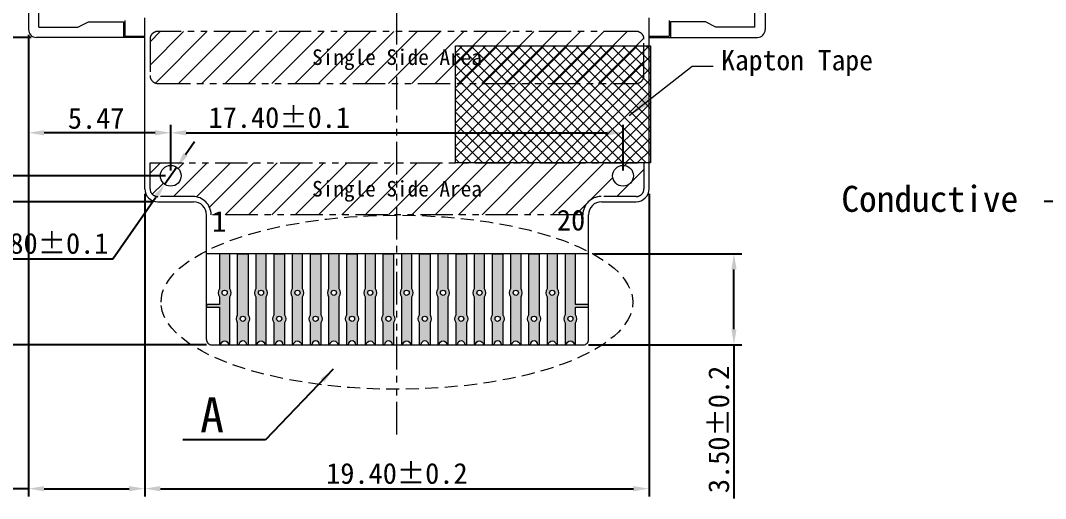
# Model space of a CAD drawing. Header units: millimetres. Extents: x 0 to 181, y 0 to 125.
# Drawn here: x 20.18 to 59.61, y 56.37 to 74.75 of the extents above; entities that cross this region are included whole.
import ezdxf
from ezdxf import colors
from ezdxf.entities.mleader import LeaderData, LeaderLine
from ezdxf.enums import TextEntityAlignment as Align
from ezdxf.math import Vec2, Vec3

# ---------------------------------------------------------------- set-up
doc = ezdxf.new("R2010")
doc.units = ezdxf.units.MM
doc.linetypes.add('DASHED', pattern=[0.75, 0.5, -0.25])
doc.linetypes.add('PHANTOM', pattern=[2.5, 1.25, -0.25, 0.25, -0.25, 0.25, -0.25])
for name, color, linetype in [('', 7, 'Continuous'), ('BL', 7, 'Continuous'), ('DIM', 5, 'Continuous'), ('FPC', 30, 'Continuous'), ('tape', 40, 'Continuous'), ('尺寸标注', 7, 'Continuous')]:
    doc.layers.add(name, color=color, linetype=linetype)
doc.styles.add('4', font='arial.ttf')
doc.styles.get("Standard").update_dxf_attribs({"font": ''})
doc.styles.add('TITLE', font='')
doc.styles.add('宋体', font='')
doc.styles.get('Standard').set_extended_font_data('SimSun')
doc.styles.get('TITLE').set_extended_font_data('Dutch801 Rm BT', bold=True)
doc.styles.get('宋体').set_extended_font_data('SimSun')
doc.dimstyles.new('DIM', dxfattribs={"dimtxt": 0.8, "dimasz": 0.6, "dimexe": 0.3, "dimexo": 0.2, "dimgap": 0.15, "dimtad": 1, "dimzin": 1, "dimdsep": 46, "dimtxsty": '4', "dimcen": 0.1, "dimadec": 0, "dimazin": 0, "dimtfac": 1, "dimtmove": 0, "dimatfit": 3, "dimfxl": 0, "dimarcsym": 0})
doc.dimstyles.new('DIM2', dxfattribs={"dimtxt": 0.8, "dimasz": 0.6, "dimexe": 0.3, "dimexo": 0.2, "dimgap": 0.15, "dimtad": 1, "dimtih": 1, "dimtoh": 1, "dimzin": 1, "dimdsep": 46, "dimtxsty": '4', "dimcen": 0.1, "dimadec": 0, "dimazin": 0, "dimtfac": 1, "dimtmove": 0, "dimatfit": 3, "dimfxl": 0, "dimarcsym": 0})
doc.dimstyles.new('ISO-25$7', dxfattribs={"dimscale": 0.5, "dimtxt": 2.5, "dimasz": 2, "dimexe": 0.65, "dimexo": 0.625, "dimtad": 0, "dimdsep": 46, "dimtxsty": 'TITLE', "dimcen": 1.6, "dimclrd": 7, "dimclre": 73, "dimclrt": 7, "dimadec": 0, "dimazin": 0, "dimtfac": 1, "dimtmove": 0, "dimatfit": 0, "dimfxl": 0, "dimtolj": 1, "dimlwd": 9, "dimlwe": 9, "dimarcsym": 0})

# ---------------------------------------------------------------- blocks, each defined once
blk = doc.blocks.new('*D1')
at = {"layer": 'Defpoints', "color": 0}
for p in [(20.789, 74.103), (7.32, 62.283), (27.533, 62.283)]:
    blk.add_point(p, dxfattribs=at)
at = {"layer": 'DIM', "color": 0, "lineweight": -2}
for p, q in [((20.589, 74.103), (7.02, 74.103)), ((7.32, 73.503), (7.32, 62.883)), ((27.333, 62.283), (7.02, 62.283))]:
    blk.add_line(p, q, dxfattribs=at)
at = {"layer": 'DIM', "color": 0}
for points in [[(7.42, 73.503), (7.22, 73.503), (7.32, 74.103)], [(7.22, 62.883), (7.42, 62.883), (7.32, 62.283)]]:
    blk.add_solid(points, dxfattribs=at)
at = {"layer": 'DIM', "color": 0, "lineweight": 13, "insert": (6.739, 68.193), "char_height": 0.8, "attachment_point": 5, "rotation": 90, "style": '宋体'}
blk.add_mtext('11.82%%P0.5', dxfattribs=at)
blk = doc.blocks.new('*D2')
at = {"layer": 'Defpoints', "color": 0}
for p in [(10.183, 74.103), (20.789, 74.103), (25.459, 67.783)]:
    blk.add_point(p, dxfattribs=at)
at = {"layer": 'DIM', "color": 0, "lineweight": -2}
for p, q in [((20.589, 74.103), (9.883, 74.103)), ((10.183, 68.383), (10.183, 73.503)), ((25.259, 67.783), (9.883, 67.783))]:
    blk.add_line(p, q, dxfattribs=at)
at = {"layer": 'DIM', "color": 0}
for points in [[(10.283, 73.503), (10.083, 73.503), (10.183, 74.103)], [(10.083, 68.383), (10.283, 68.383), (10.183, 67.783)]]:
    blk.add_solid(points, dxfattribs=at)
at = {"layer": 'DIM', "color": 0, "lineweight": 13, "insert": (9.602, 70.908), "char_height": 0.8, "attachment_point": 5, "rotation": 90, "style": '宋体'}
blk.add_mtext('{\\C5;6.32}%%P0.5', dxfattribs=at)
blk = doc.blocks.new('*D3')
at = {"layer": 'Defpoints', "color": 0}
for p in [(24.959, 68.283), (44.359, 68.283), (44.359, 56.75)]:
    blk.add_point(p, dxfattribs=at)
at = {"layer": 'DIM', "color": 0, "lineweight": -2}
for p, q in [((24.959, 68.083), (24.959, 56.45)), ((44.359, 68.083), (44.359, 56.45)), ((25.559, 56.75), (43.759, 56.75))]:
    blk.add_line(p, q, dxfattribs=at)
at = {"layer": 'DIM', "color": 0}
for points in [[(25.559, 56.85), (25.559, 56.65), (24.959, 56.75)], [(43.759, 56.65), (43.759, 56.85), (44.359, 56.75)]]:
    blk.add_solid(points, dxfattribs=at)
at = {"layer": 'DIM', "color": 0, "lineweight": 13, "insert": (34.659, 57.331), "char_height": 0.8, "attachment_point": 5, "style": '宋体'}
blk.add_mtext('19.40%%P0.2', dxfattribs=at)
blk = doc.blocks.new('*D4')
at = {"layer": 'Defpoints', "color": 0}
for p in [(20.489, 74.403), (24.959, 68.283), (24.959, 56.75)]:
    blk.add_point(p, dxfattribs=at)
at = {"layer": 'DIM', "color": 0, "lineweight": -2}
for p, q in [((20.489, 74.203), (20.489, 56.45)), ((24.959, 68.083), (24.959, 56.45)), ((20.489, 56.75), (12.91, 56.75)), ((21.089, 56.75), (24.359, 56.75))]:
    blk.add_line(p, q, dxfattribs=at)
at = {"layer": 'DIM', "color": 0}
for points in [[(21.089, 56.85), (21.089, 56.65), (20.489, 56.75)], [(24.359, 56.65), (24.359, 56.85), (24.959, 56.75)]]:
    blk.add_solid(points, dxfattribs=at)
at = {"layer": 'DIM', "color": 0, "lineweight": 13, "insert": (15.579, 57.331), "char_height": 0.8, "attachment_point": 5, "style": '宋体'}
blk.add_mtext('4.47%%P0.3', dxfattribs=at)
blk = doc.blocks.new('*D6')
at = {"layer": 'Defpoints', "color": 0}
for p in [(42.033, 65.783), (47.625, 65.783), (41.833, 62.283)]:
    blk.add_point(p, dxfattribs=at)
at = {"layer": 'DIM', "color": 0, "lineweight": -2}
for p, q in [((42.233, 65.783), (47.925, 65.783)), ((47.625, 62.883), (47.625, 65.183)), ((42.033, 62.283), (47.925, 62.283)), ((47.625, 62.283), (47.625, 56.372))]:
    blk.add_line(p, q, dxfattribs=at)
at = {"layer": 'DIM', "color": 0}
for points in [[(47.725, 65.183), (47.525, 65.183), (47.625, 65.783)], [(47.525, 62.883), (47.725, 62.883), (47.625, 62.283)]]:
    blk.add_solid(points, dxfattribs=at)
at = {"layer": 'DIM', "color": 0, "lineweight": 13, "insert": (47.044, 59.027), "char_height": 0.8, "attachment_point": 5, "rotation": 90, "style": '宋体'}
blk.add_mtext('3.50%%P0.2', dxfattribs=at)
blk = doc.blocks.new('*D26')
at = {"layer": 'Defpoints', "color": 0}
for p in [(20.809, 94.395), (7.795, 74.103), (20.789, 74.103)]:
    blk.add_point(p, dxfattribs=at)
at = {"layer": 'DIM', "color": 0, "lineweight": -2}
for p, q in [((20.609, 94.395), (7.495, 94.395)), ((7.795, 93.795), (7.795, 74.703)), ((20.589, 74.103), (7.495, 74.103))]:
    blk.add_line(p, q, dxfattribs=at)
at = {"layer": 'DIM', "color": 0}
for points in [[(7.895, 93.795), (7.695, 93.795), (7.795, 94.395)], [(7.695, 74.703), (7.895, 74.703), (7.795, 74.103)]]:
    blk.add_solid(points, dxfattribs=at)
at = {"layer": 'DIM', "color": 0, "lineweight": 13, "insert": (7.214, 82.984), "char_height": 0.8, "attachment_point": 5, "rotation": 90, "style": '宋体'}
blk.add_mtext('*20.29%%P0.2', dxfattribs=at)
blk = doc.blocks.new('*D36')
at = {"layer": 'Defpoints', "color": 0}
for p in [(25.959, 68.783), (16.205, 62.283), (27.533, 62.283)]:
    blk.add_point(p, dxfattribs=at)
at = {"layer": 'DIM', "color": 0, "lineweight": -2}
for p, q in [((25.759, 68.783), (15.905, 68.783)), ((16.205, 68.183), (16.205, 62.883)), ((27.333, 62.283), (15.905, 62.283))]:
    blk.add_line(p, q, dxfattribs=at)
at = {"layer": 'DIM', "color": 0}
for points in [[(16.305, 68.183), (16.105, 68.183), (16.205, 68.783)], [(16.105, 62.883), (16.305, 62.883), (16.205, 62.283)]]:
    blk.add_solid(points, dxfattribs=at)
at = {"layer": 'DIM', "color": 0, "lineweight": 13, "insert": (15.624, 65.039), "char_height": 0.8, "attachment_point": 5, "rotation": 90, "style": '宋体'}
blk.add_mtext('6.50%%P0.1', dxfattribs=at)
blk = doc.blocks.new('*D37')
at = {"layer": 'Defpoints', "color": 0}
for p in [(20.489, 74.403), (20.489, 70.436), (25.959, 68.783)]:
    blk.add_point(p, dxfattribs=at)
at = {"layer": 'DIM', "color": 0, "lineweight": -2}
for p, q in [((20.489, 74.203), (20.489, 70.136)), ((25.959, 68.983), (25.959, 70.736)), ((25.359, 70.436), (21.089, 70.436))]:
    blk.add_line(p, q, dxfattribs=at)
at = {"layer": 'DIM', "color": 0}
for points in [[(21.089, 70.536), (21.089, 70.336), (20.489, 70.436)], [(25.359, 70.336), (25.359, 70.536), (25.959, 70.436)]]:
    blk.add_solid(points, dxfattribs=at)
at = {"layer": 'DIM', "color": 0, "lineweight": 13, "insert": (23.089, 70.986), "char_height": 0.8, "attachment_point": 5, "style": '宋体'}
blk.add_mtext('5.47', dxfattribs=at)
blk = doc.blocks.new('*D38')
at = {"layer": 'Defpoints', "color": 0}
for p in [(43.359, 70.436), (25.959, 68.783), (43.359, 68.783)]:
    blk.add_point(p, dxfattribs=at)
at = {"layer": 'DIM', "color": 0, "lineweight": -2}
for p, q in [((25.959, 68.983), (25.959, 70.736)), ((43.359, 68.983), (43.359, 70.736)), ((26.559, 70.436), (42.759, 70.436))]:
    blk.add_line(p, q, dxfattribs=at)
at = {"layer": 'DIM', "color": 0}
for points in [[(26.559, 70.536), (26.559, 70.336), (25.959, 70.436)], [(42.759, 70.336), (42.759, 70.536), (43.359, 70.436)]]:
    blk.add_solid(points, dxfattribs=at)
at = {"layer": 'DIM', "color": 0, "lineweight": 13, "insert": (30.136, 71.018), "char_height": 0.8, "attachment_point": 5, "style": '宋体'}
blk.add_mtext('17.40%%P0.1', dxfattribs=at)
blk = doc.blocks.new('*D39')
at = {"layer": 'Defpoints', "color": 0}
for p in [(26.188, 69.111), (25.731, 68.454)]:
    blk.add_point(p, dxfattribs=at)
at = {"layer": 'DIM', "color": 0, "lineweight": -2}
for p, q in [((26.53, 69.603), (26.873, 70.096)), ((26.188, 69.111), (25.731, 68.454)), ((23.734, 65.585), (25.388, 67.962)), ((16.746, 65.585), (23.734, 65.585))]:
    blk.add_line(p, q, dxfattribs=at)
at = {"layer": 'DIM', "color": 0}
for points in [[(26.448, 69.66), (26.612, 69.546), (26.188, 69.111)], [(25.47, 67.905), (25.306, 68.019), (25.731, 68.454)]]:
    blk.add_solid(points, dxfattribs=at)
at = {"layer": 'DIM', "color": 0, "lineweight": 13, "insert": (20.165, 66.166), "char_height": 0.8, "attachment_point": 5, "style": '宋体'}
blk.add_mtext('2-%%c0.80%%P0.1', dxfattribs=at)

msp = doc.modelspace()

# ---------------------------------------------------------------- hatches: boundary and pattern name
at = {"layer": 'FPC', "lineweight": 13}
h = msp.add_hatch(color=256, dxfattribs=at)
edge = h.paths.add_edge_path()
edge.add_line((27.8335, 65.7825), (27.8335, 64.4325))
edge.add_arc((28.0335, 64.2825), 0.25, 143.1301, 216.8699)
edge.add_line((27.8335, 64.1325), (27.8335, 63.8325))
edge.add_line((27.8335, 63.8325), (27.3335, 63.8325))
edge.add_line((27.3335, 63.8325), (27.3335, 63.7325))
edge.add_line((27.3335, 63.7325), (27.8335, 63.7325))
edge.add_line((27.8335, 63.7325), (27.8335, 62.2825))
edge.add_line((27.8335, 62.2825), (27.8835, 62.2825))
edge.add_arc((28.0335, 62.2825), 0.15, 0, 180, ccw=False)
edge.add_line((28.1835, 62.2825), (28.2335, 62.2825))
edge.add_line((28.2335, 62.2825), (28.2335, 64.1325))
edge.add_arc((28.0335, 64.2825), 0.25, 323.1301, 396.8699)
edge.add_line((28.2335, 64.4325), (28.2335, 65.7825))
edge.add_line((28.2335, 65.7825), (27.8335, 65.7825))
edge = h.paths.add_edge_path()
edge.add_arc((40.6335, 64.2825), 0.25, 143.1301, 216.8699)
edge.add_line((40.4335, 64.1325), (40.4335, 62.2825))
edge.add_line((40.4335, 62.2825), (40.4835, 62.2825))
edge.add_arc((40.6335, 62.2825), 0.15, 0, 180, ccw=False)
edge.add_line((40.7835, 62.2825), (40.8335, 62.2825))
edge.add_line((40.8335, 62.2825), (40.8335, 64.1325))
edge.add_arc((40.6335, 64.2825), 0.25, 323.1301, 396.8699)
edge.add_line((40.8335, 64.4325), (40.8335, 65.7825))
edge.add_line((40.8335, 65.7825), (40.4335, 65.7825))
edge.add_line((40.4335, 65.7825), (40.4335, 64.4325))
edge = h.paths.add_edge_path(flags=16)
edge.add_arc((40.6335, 64.2825), 0.1, 0, 360)
edge = h.paths.add_edge_path(flags=16)
edge.add_arc((41.3335, 63.2825), 0.1, 0, 360)
edge = h.paths.add_edge_path()
edge.add_arc((39.2335, 64.2825), 0.25, 143.1301, 216.8699)
edge.add_line((39.0335, 64.1325), (39.0335, 62.2825))
edge.add_line((39.0335, 62.2825), (39.0835, 62.2825))
edge.add_arc((39.2335, 62.2825), 0.15, 0, 180, ccw=False)
edge.add_line((39.3835, 62.2825), (39.4335, 62.2825))
edge.add_line((39.4335, 62.2825), (39.4335, 64.1325))
edge.add_arc((39.2335, 64.2825), 0.25, 323.1301, 396.8699)
edge.add_line((39.4335, 64.4325), (39.4335, 65.7825))
edge.add_line((39.4335, 65.7825), (39.0335, 65.7825))
edge.add_line((39.0335, 65.7825), (39.0335, 64.4325))
edge = h.paths.add_edge_path(flags=16)
edge.add_arc((39.2335, 64.2825), 0.1, 0, 360)
edge = h.paths.add_edge_path()
edge.add_line((40.1335, 65.7825), (40.1335, 63.4325))
edge.add_arc((39.9335, 63.2825), 0.25, -36.8699, 36.8699, ccw=False)
edge.add_line((40.1335, 63.1325), (40.1335, 62.2825))
edge.add_line((40.1335, 62.2825), (40.0835, 62.2825))
edge.add_arc((39.9335, 62.2825), 0.15, 0, 180)
edge.add_line((39.7835, 62.2825), (39.7335, 62.2825))
edge.add_line((39.7335, 62.2825), (39.7335, 63.1325))
edge.add_arc((39.9335, 63.2825), 0.25, 143.1301, 216.8699, ccw=False)
edge.add_line((39.7335, 63.4325), (39.7335, 65.7825))
edge.add_line((39.7335, 65.7825), (40.1335, 65.7825))
edge = h.paths.add_edge_path(flags=16)
edge.add_arc((39.9335, 63.2825), 0.1, 0, 360)
edge = h.paths.add_edge_path()
edge.add_arc((37.8335, 64.2825), 0.25, 143.1301, 216.8699)
edge.add_line((37.6335, 64.1325), (37.6335, 62.2825))
edge.add_line((37.6335, 62.2825), (37.6835, 62.2825))
edge.add_arc((37.8335, 62.2825), 0.15, 0, 180, ccw=False)
edge.add_line((37.9835, 62.2825), (38.0335, 62.2825))
edge.add_line((38.0335, 62.2825), (38.0335, 64.1325))
edge.add_arc((37.8335, 64.2825), 0.25, 323.1301, 396.8699)
edge.add_line((38.0335, 64.4325), (38.0335, 65.7825))
edge.add_line((38.0335, 65.7825), (37.6335, 65.7825))
edge.add_line((37.6335, 65.7825), (37.6335, 64.4325))
edge = h.paths.add_edge_path(flags=16)
edge.add_arc((37.8335, 64.2825), 0.1, 0, 360)
edge = h.paths.add_edge_path()
edge.add_line((38.7335, 65.7825), (38.7335, 63.4325))
edge.add_arc((38.5335, 63.2825), 0.25, -36.8699, 36.8699, ccw=False)
edge.add_line((38.7335, 63.1325), (38.7335, 62.2825))
edge.add_line((38.7335, 62.2825), (38.6835, 62.2825))
edge.add_arc((38.5335, 62.2825), 0.15, 0, 180)
edge.add_line((38.3835, 62.2825), (38.3335, 62.2825))
edge.add_line((38.3335, 62.2825), (38.3335, 63.1325))
edge.add_arc((38.5335, 63.2825), 0.25, 143.1301, 216.8699, ccw=False)
edge.add_line((38.3335, 63.4325), (38.3335, 65.7825))
edge.add_line((38.3335, 65.7825), (38.7335, 65.7825))
edge = h.paths.add_edge_path(flags=16)
edge.add_arc((38.5335, 63.2825), 0.1, 0, 360)
edge = h.paths.add_edge_path()
edge.add_arc((36.4335, 64.2825), 0.25, 143.1301, 216.8699)
edge.add_line((36.2335, 64.1325), (36.2335, 62.2825))
edge.add_line((36.2335, 62.2825), (36.2835, 62.2825))
edge.add_arc((36.4335, 62.2825), 0.15, 0, 180, ccw=False)
edge.add_line((36.5835, 62.2825), (36.6335, 62.2825))
edge.add_line((36.6335, 62.2825), (36.6335, 64.1325))
edge.add_arc((36.4335, 64.2825), 0.25, 323.1301, 396.8699)
edge.add_line((36.6335, 64.4325), (36.6335, 65.7825))
edge.add_line((36.6335, 65.7825), (36.2335, 65.7825))
edge.add_line((36.2335, 65.7825), (36.2335, 64.4325))
edge = h.paths.add_edge_path(flags=16)
edge.add_arc((36.4335, 64.2825), 0.1, 0, 360)
edge = h.paths.add_edge_path()
edge.add_line((37.3335, 65.7825), (37.3335, 63.4325))
edge.add_arc((37.1335, 63.2825), 0.25, -36.8699, 36.8699, ccw=False)
edge.add_line((37.3335, 63.1325), (37.3335, 62.2825))
edge.add_line((37.3335, 62.2825), (37.2835, 62.2825))
edge.add_arc((37.1335, 62.2825), 0.15, 0, 180)
edge.add_line((36.9835, 62.2825), (36.9335, 62.2825))
edge.add_line((36.9335, 62.2825), (36.9335, 63.1325))
edge.add_arc((37.1335, 63.2825), 0.25, 143.1301, 216.8699, ccw=False)
edge.add_line((36.9335, 63.4325), (36.9335, 65.7825))
edge.add_line((36.9335, 65.7825), (37.3335, 65.7825))
edge = h.paths.add_edge_path(flags=16)
edge.add_arc((37.1335, 63.2825), 0.1, 0, 360)
edge = h.paths.add_edge_path()
edge.add_arc((35.0335, 64.2825), 0.25, 143.1301, 216.8699)
edge.add_line((34.8335, 64.1325), (34.8335, 62.2825))
edge.add_line((34.8335, 62.2825), (34.8835, 62.2825))
edge.add_arc((35.0335, 62.2825), 0.15, 0, 180, ccw=False)
edge.add_line((35.1835, 62.2825), (35.2335, 62.2825))
edge.add_line((35.2335, 62.2825), (35.2335, 64.1325))
edge.add_arc((35.0335, 64.2825), 0.25, 323.1301, 396.8699)
edge.add_line((35.2335, 64.4325), (35.2335, 65.7825))
edge.add_line((35.2335, 65.7825), (34.8335, 65.7825))
edge.add_line((34.8335, 65.7825), (34.8335, 64.4325))
edge = h.paths.add_edge_path(flags=16)
edge.add_arc((35.0335, 64.2825), 0.1, 0, 360)
edge = h.paths.add_edge_path()
edge.add_line((35.9335, 65.7825), (35.9335, 63.4325))
edge.add_arc((35.7335, 63.2825), 0.25, -36.8699, 36.8699, ccw=False)
edge.add_line((35.9335, 63.1325), (35.9335, 62.2825))
edge.add_line((35.9335, 62.2825), (35.8835, 62.2825))
edge.add_arc((35.7335, 62.2825), 0.15, 0, 180)
edge.add_line((35.5835, 62.2825), (35.5335, 62.2825))
edge.add_line((35.5335, 62.2825), (35.5335, 63.1325))
edge.add_arc((35.7335, 63.2825), 0.25, 143.1301, 216.8699, ccw=False)
edge.add_line((35.5335, 63.4325), (35.5335, 65.7825))
edge.add_line((35.5335, 65.7825), (35.9335, 65.7825))
edge = h.paths.add_edge_path(flags=16)
edge.add_arc((35.7335, 63.2825), 0.1, 0, 360)
edge = h.paths.add_edge_path()
edge.add_arc((33.6335, 64.2825), 0.25, 143.1301, 216.8699)
edge.add_line((33.4335, 64.1325), (33.4335, 62.2825))
edge.add_line((33.4335, 62.2825), (33.4835, 62.2825))
edge.add_arc((33.6335, 62.2825), 0.15, 0, 180, ccw=False)
edge.add_line((33.7835, 62.2825), (33.8335, 62.2825))
edge.add_line((33.8335, 62.2825), (33.8335, 64.1325))
edge.add_arc((33.6335, 64.2825), 0.25, 323.1301, 396.8699)
edge.add_line((33.8335, 64.4325), (33.8335, 65.7825))
edge.add_line((33.8335, 65.7825), (33.4335, 65.7825))
edge.add_line((33.4335, 65.7825), (33.4335, 64.4325))
edge = h.paths.add_edge_path(flags=16)
edge.add_arc((33.6335, 64.2825), 0.1, 0, 360)
edge = h.paths.add_edge_path()
edge.add_line((34.5335, 65.7825), (34.5335, 63.4325))
edge.add_arc((34.3335, 63.2825), 0.25, -36.8699, 36.8699, ccw=False)
edge.add_line((34.5335, 63.1325), (34.5335, 62.2825))
edge.add_line((34.5335, 62.2825), (34.4835, 62.2825))
edge.add_arc((34.3335, 62.2825), 0.15, 0, 180)
edge.add_line((34.1835, 62.2825), (34.1335, 62.2825))
edge.add_line((34.1335, 62.2825), (34.1335, 63.1325))
edge.add_arc((34.3335, 63.2825), 0.25, 143.1301, 216.8699, ccw=False)
edge.add_line((34.1335, 63.4325), (34.1335, 65.7825))
edge.add_line((34.1335, 65.7825), (34.5335, 65.7825))
edge = h.paths.add_edge_path(flags=16)
edge.add_arc((34.3335, 63.2825), 0.1, 0, 360)
edge = h.paths.add_edge_path()
edge.add_arc((32.2335, 64.2825), 0.25, 143.1301, 216.8699)
edge.add_line((32.0335, 64.1325), (32.0335, 62.2825))
edge.add_line((32.0335, 62.2825), (32.0835, 62.2825))
edge.add_arc((32.2335, 62.2825), 0.15, 0, 180, ccw=False)
edge.add_line((32.3835, 62.2825), (32.4335, 62.2825))
edge.add_line((32.4335, 62.2825), (32.4335, 64.1325))
edge.add_arc((32.2335, 64.2825), 0.25, 323.1301, 396.8699)
edge.add_line((32.4335, 64.4325), (32.4335, 65.7825))
edge.add_line((32.4335, 65.7825), (32.0335, 65.7825))
edge.add_line((32.0335, 65.7825), (32.0335, 64.4325))
edge = h.paths.add_edge_path(flags=16)
edge.add_arc((32.2335, 64.2825), 0.1, 0, 360)
edge = h.paths.add_edge_path()
edge.add_line((33.1335, 65.7825), (33.1335, 63.4325))
edge.add_arc((32.9335, 63.2825), 0.25, -36.8699, 36.8699, ccw=False)
edge.add_line((33.1335, 63.1325), (33.1335, 62.2825))
edge.add_line((33.1335, 62.2825), (33.0835, 62.2825))
edge.add_arc((32.9335, 62.2825), 0.15, 0, 180)
edge.add_line((32.7835, 62.2825), (32.7335, 62.2825))
edge.add_line((32.7335, 62.2825), (32.7335, 63.1325))
edge.add_arc((32.9335, 63.2825), 0.25, 143.1301, 216.8699, ccw=False)
edge.add_line((32.7335, 63.4325), (32.7335, 65.7825))
edge.add_line((32.7335, 65.7825), (33.1335, 65.7825))
edge = h.paths.add_edge_path(flags=16)
edge.add_arc((32.9335, 63.2825), 0.1, 0, 360)
edge = h.paths.add_edge_path()
edge.add_arc((30.8335, 64.2825), 0.25, 143.1301, 216.8699)
edge.add_line((30.6335, 64.1325), (30.6335, 62.2825))
edge.add_line((30.6335, 62.2825), (30.6835, 62.2825))
edge.add_arc((30.8335, 62.2825), 0.15, 0, 180, ccw=False)
edge.add_line((30.9835, 62.2825), (31.0335, 62.2825))
edge.add_line((31.0335, 62.2825), (31.0335, 64.1325))
edge.add_arc((30.8335, 64.2825), 0.25, 323.1301, 396.8699)
edge.add_line((31.0335, 64.4325), (31.0335, 65.7825))
edge.add_line((31.0335, 65.7825), (30.6335, 65.7825))
edge.add_line((30.6335, 65.7825), (30.6335, 64.4325))
edge = h.paths.add_edge_path(flags=16)
edge.add_arc((30.8335, 64.2825), 0.1, 0, 360)
edge = h.paths.add_edge_path()
edge.add_line((31.7335, 65.7825), (31.7335, 63.4325))
edge.add_arc((31.5335, 63.2825), 0.25, -36.8699, 36.8699, ccw=False)
edge.add_line((31.7335, 63.1325), (31.7335, 62.2825))
edge.add_line((31.7335, 62.2825), (31.6835, 62.2825))
edge.add_arc((31.5335, 62.2825), 0.15, 0, 180)
edge.add_line((31.3835, 62.2825), (31.3335, 62.2825))
edge.add_line((31.3335, 62.2825), (31.3335, 63.1325))
edge.add_arc((31.5335, 63.2825), 0.25, 143.1301, 216.8699, ccw=False)
edge.add_line((31.3335, 63.4325), (31.3335, 65.7825))
edge.add_line((31.3335, 65.7825), (31.7335, 65.7825))
edge = h.paths.add_edge_path(flags=16)
edge.add_arc((31.5335, 63.2825), 0.1, 0, 360)
edge = h.paths.add_edge_path()
edge.add_arc((29.4335, 64.2825), 0.25, 143.1301, 216.8699)
edge.add_line((29.2335, 64.1325), (29.2335, 62.2825))
edge.add_line((29.2335, 62.2825), (29.2835, 62.2825))
edge.add_arc((29.4335, 62.2825), 0.15, 0, 180, ccw=False)
edge.add_line((29.5835, 62.2825), (29.6335, 62.2825))
edge.add_line((29.6335, 62.2825), (29.6335, 64.1325))
edge.add_arc((29.4335, 64.2825), 0.25, 323.1301, 396.8699)
edge.add_line((29.6335, 64.4325), (29.6335, 65.7825))
edge.add_line((29.6335, 65.7825), (29.2335, 65.7825))
edge.add_line((29.2335, 65.7825), (29.2335, 64.4325))
edge = h.paths.add_edge_path(flags=16)
edge.add_arc((29.4335, 64.2825), 0.1, 0, 360)
edge = h.paths.add_edge_path(flags=16)
edge.add_arc((28.0335, 64.2825), 0.1, 0, 360)
edge = h.paths.add_edge_path()
edge.add_line((30.3335, 65.7825), (30.3335, 63.4325))
edge.add_arc((30.1335, 63.2825), 0.25, -36.8699, 36.8699, ccw=False)
edge.add_line((30.3335, 63.1325), (30.3335, 62.2825))
edge.add_line((30.3335, 62.2825), (30.2835, 62.2825))
edge.add_arc((30.1335, 62.2825), 0.15, 0, 180)
edge.add_line((29.9835, 62.2825), (29.9335, 62.2825))
edge.add_line((29.9335, 62.2825), (29.9335, 63.1325))
edge.add_arc((30.1335, 63.2825), 0.25, 143.1301, 216.8699, ccw=False)
edge.add_line((29.9335, 63.4325), (29.9335, 65.7825))
edge.add_line((29.9335, 65.7825), (30.3335, 65.7825))
edge = h.paths.add_edge_path(flags=16)
edge.add_arc((30.1335, 63.2825), 0.1, 0, 360)
edge = h.paths.add_edge_path()
edge.add_arc((28.7335, 63.2825), 0.25, 143.1301, 216.8699, ccw=False)
edge.add_line((28.5335, 63.4325), (28.5335, 65.7825))
edge.add_line((28.5335, 65.7825), (28.9335, 65.7825))
edge.add_line((28.9335, 65.7825), (28.9335, 63.4325))
edge.add_arc((28.7335, 63.2825), 0.25, -36.8699, 36.8699, ccw=False)
edge.add_line((28.9335, 63.1325), (28.9335, 62.2825))
edge.add_line((28.9335, 62.2825), (28.8835, 62.2825))
edge.add_arc((28.7335, 62.2825), 0.15, 0, 180)
edge.add_line((28.5835, 62.2825), (28.5335, 62.2825))
edge.add_line((28.5335, 62.2825), (28.5335, 63.1325))
edge = h.paths.add_edge_path(flags=16)
edge.add_arc((28.7335, 63.2825), 0.1, 0, 360)
edge = h.paths.add_edge_path()
edge.add_line((41.5335, 65.7825), (41.1335, 65.7825))
edge.add_line((41.1335, 65.7825), (41.1335, 63.4325))
edge.add_arc((41.3335, 63.2825), 0.25, 143.1301, 216.8699)
edge.add_line((41.1335, 63.1325), (41.1335, 62.2825))
edge.add_line((41.1335, 62.2825), (41.1835, 62.2825))
edge.add_arc((41.3335, 62.2825), 0.15, 0, 180, ccw=False)
edge.add_line((41.4835, 62.2825), (41.5335, 62.2825))
edge.add_line((41.5335, 62.2825), (41.5335, 63.1325))
edge.add_arc((41.3335, 63.2825), 0.25, 323.1301, 396.8699)
edge.add_line((41.5335, 63.4325), (41.5335, 63.7325))
edge.add_line((41.5335, 63.7325), (42.0335, 63.7325))
edge.add_line((42.0335, 63.7325), (42.0335, 63.8325))
edge.add_line((42.0335, 63.8325), (41.5335, 63.8325))
edge.add_line((41.5335, 63.8325), (41.5335, 65.7825))
at = {"layer": 'tape', "lineweight": 9}
h = msp.add_hatch(dxfattribs=at)
h.set_pattern_fill('ANSI37', color=256, scale=0.1, style=0)
h.set_pattern_definition([(45, (-231.84134, -126.99134), (-0.2245064, 0.2245064), []), (135, (-231.84134, -126.99134), (-0.2245064, -0.2245064), [])])
h.paths.add_polyline_path([(36.9092, 73.7825), (44.4092, 73.7825), (44.4092, 69.2825), (36.9092, 69.2825)])
at = {"layer": '尺寸标注', "lineweight": 9}
h = msp.add_hatch(dxfattribs=at)
h.set_pattern_fill('ANSI31', scale=0.2, style=0)
h.set_pattern_definition([(45, (60.7359, 215.47747), (-0.4490128, 0.4490128), [])])
edge = h.paths.add_edge_path()
edge.add_line((25.4635, 72.333), (43.8635, 72.333))
edge.add_arc((43.8635, 72.633), 0.3, 270, 360)
edge.add_line((44.1635, 72.633), (44.1635, 74.0325))
edge.add_arc((43.8635, 74.0325), 0.3, 0, 90)
edge.add_line((43.8635, 74.3325), (25.4635, 74.3325))
edge.add_arc((25.4635, 74.0325), 0.3, 90, 180)
edge.add_line((25.1635, 74.0325), (25.1635, 72.633))
edge.add_arc((25.4635, 72.633), 0.3, 180, 270)
h = msp.add_hatch(dxfattribs=at)
h.set_pattern_fill('ANSI31', scale=0.2, style=0)
h.set_pattern_definition([(45, (-35.78135, 785.6264), (-0.4490128, 0.4490128), [])])
edge = h.paths.add_edge_path()
edge.add_line((41.8135, 67.2825), (27.5135, 67.2825))
edge.add_arc((26.8135, 67.2825), 0.7, 0.00317, 90)
edge.add_line((26.8135, 67.9825), (25.4635, 67.9825))
edge.add_arc((25.4635, 68.2825), 0.3, 180, 270, ccw=False)
edge.add_line((25.1635, 68.2825), (25.1635, 69.2825))
edge.add_line((25.1635, 69.2825), (44.1635, 69.2825))
edge.add_line((44.1635, 69.2825), (44.1635, 68.2825))
edge.add_arc((43.8635, 68.2825), 0.3, 270, 360, ccw=False)
edge.add_line((43.8635, 67.9825), (42.5135, 67.9825))
edge.add_arc((42.5135, 67.2825), 0.7, 90, 179.99683)
edge = h.paths.add_edge_path(flags=16)
edge.add_arc((25.9592, 68.7825), 0.4, 0, 360)
edge = h.paths.add_edge_path(flags=16)
edge.add_arc((43.3592, 68.7825), 0.4, 0, 360)

# ---------------------------------------------------------------- linework, layer by layer
at = {"layer": '', "color": 6, "linetype": 'PHANTOM', "lineweight": 13}
msp.add_line((34.6592, 58.8336), (34.6592, 95.4119), dxfattribs=at)
at = {"lineweight": 13}
for p, q in [((20.4892, 94.0954), (20.4892, 74.4025)), ((48.8292, 94.0954), (48.8292, 74.4025)), ((22.7892, 74.7025), (24.1392, 74.7025)), ((24.1392, 74.7025), (24.1392, 74.1025)), ((24.1892, 74.7525), (24.1892, 74.1525)), ((45.1292, 74.7525), (45.1292, 74.1525)), ((46.5292, 74.7025), (45.1792, 74.7025)), ((45.1792, 74.7025), (45.1792, 74.1025)), ((24.1892, 74.1525), (24.9592, 74.1525)), ((44.3592, 74.1525), (45.1292, 74.1525)), ((24.9592, 74.1025), (20.7892, 74.1025)), ((44.3592, 74.1025), (45.6292, 74.1025)), ((44.3592, 74.1025), (45.2792, 74.1025)), ((45.1292, 74.1025), (48.5292, 74.1025))]:
    msp.add_line(p, q, dxfattribs=at)
for centre, start, end in [((20.7892, 74.4025), 180, 270), ((48.5292, 74.4025), 270, 0)]:
    msp.add_arc(centre, 0.3, start, end, dxfattribs=at)
at = {"layer": 'BL', "lineweight": 13}
for p, q in [((20.8892, 74.5025), (20.8892, 76.0025)), ((48.4292, 74.5025), (48.4292, 76.0025)), ((22.3892, 74.5025), (22.7892, 74.7025)), ((46.9292, 74.5025), (46.5292, 74.7025)), ((20.8892, 74.5025), (22.3892, 74.5025)), ((48.4292, 74.5025), (46.9292, 74.5025))]:
    msp.add_line(p, q, dxfattribs=at)
at = {"layer": 'DIM', "linetype": 'DASHED', "lineweight": 13}
msp.add_ellipse((34.6592, 63.9196), major_axis=(-9.0722, 0), ratio=0.3691828, dxfattribs=at)
at = {"layer": 'FPC', "lineweight": 13}
for p, q in [((24.9592, 68.2825), (24.9592, 74.8494)), ((44.3592, 68.2825), (44.3592, 74.8494)), ((25.4592, 67.7825), (26.8335, 67.7825)), ((42.5335, 67.7825), (43.8592, 67.7825)), ((27.3335, 62.4825), (27.3335, 67.2825)), ((42.0335, 62.4825), (42.0335, 67.2825)), ((42.0335, 65.7825), (27.3335, 65.7825))]:
    msp.add_line(p, q, dxfattribs=at)
for points in [[(27.8335, 65.7825), (27.8335, 64.4325, 0.3333333), (27.8335, 64.1325), (27.8335, 63.8325), (27.3335, 63.8325), (27.3335, 63.7325), (27.8335, 63.7325), (27.8335, 62.2825), (27.8835, 62.2825, -1), (28.1835, 62.2825), (28.2335, 62.2825), (28.2335, 64.1325, 0.3333333), (28.2335, 64.4325), (28.2335, 65.7825)], [(28.5335, 63.1325, -0.3333333), (28.5335, 63.4325), (28.5335, 65.7825), (28.9335, 65.7825), (28.9335, 63.4325, -0.3333333), (28.9335, 63.1325), (28.9335, 62.2825), (28.8835, 62.2825, 1), (28.5835, 62.2825), (28.5335, 62.2825)], [(29.2335, 64.4325, 0.3333333), (29.2335, 64.1325), (29.2335, 62.2825), (29.2835, 62.2825, -1), (29.5835, 62.2825), (29.6335, 62.2825), (29.6335, 64.1325, 0.3333333), (29.6335, 64.4325), (29.6335, 65.7825), (29.2335, 65.7825)], [(30.3335, 65.7825), (30.3335, 63.4325, -0.3333333), (30.3335, 63.1325), (30.3335, 62.2825), (30.2835, 62.2825, 1), (29.9835, 62.2825), (29.9335, 62.2825), (29.9335, 63.1325, -0.3333333), (29.9335, 63.4325), (29.9335, 65.7825)], [(30.6335, 64.4325, 0.3333333), (30.6335, 64.1325), (30.6335, 62.2825), (30.6835, 62.2825, -1), (30.9835, 62.2825), (31.0335, 62.2825), (31.0335, 64.1325, 0.3333333), (31.0335, 64.4325), (31.0335, 65.7825), (30.6335, 65.7825)], [(31.7335, 65.7825), (31.7335, 63.4325, -0.3333333), (31.7335, 63.1325), (31.7335, 62.2825), (31.6835, 62.2825, 1), (31.3835, 62.2825), (31.3335, 62.2825), (31.3335, 63.1325, -0.3333333), (31.3335, 63.4325), (31.3335, 65.7825)], [(32.0335, 64.4325, 0.3333333), (32.0335, 64.1325), (32.0335, 62.2825), (32.0835, 62.2825, -1), (32.3835, 62.2825), (32.4335, 62.2825), (32.4335, 64.1325, 0.3333333), (32.4335, 64.4325), (32.4335, 65.7825), (32.0335, 65.7825)], [(33.1335, 65.7825), (33.1335, 63.4325, -0.3333333), (33.1335, 63.1325), (33.1335, 62.2825), (33.0835, 62.2825, 1), (32.7835, 62.2825), (32.7335, 62.2825), (32.7335, 63.1325, -0.3333333), (32.7335, 63.4325), (32.7335, 65.7825)], [(33.4335, 64.4325, 0.3333333), (33.4335, 64.1325), (33.4335, 62.2825), (33.4835, 62.2825, -1), (33.7835, 62.2825), (33.8335, 62.2825), (33.8335, 64.1325, 0.3333333), (33.8335, 64.4325), (33.8335, 65.7825), (33.4335, 65.7825)], [(34.5335, 65.7825), (34.5335, 63.4325, -0.3333333), (34.5335, 63.1325), (34.5335, 62.2825), (34.4835, 62.2825, 1), (34.1835, 62.2825), (34.1335, 62.2825), (34.1335, 63.1325, -0.3333333), (34.1335, 63.4325), (34.1335, 65.7825)], [(34.8335, 64.4325, 0.3333333), (34.8335, 64.1325), (34.8335, 62.2825), (34.8835, 62.2825, -1), (35.1835, 62.2825), (35.2335, 62.2825), (35.2335, 64.1325, 0.3333333), (35.2335, 64.4325), (35.2335, 65.7825), (34.8335, 65.7825)], [(35.9335, 65.7825), (35.9335, 63.4325, -0.3333333), (35.9335, 63.1325), (35.9335, 62.2825), (35.8835, 62.2825, 1), (35.5835, 62.2825), (35.5335, 62.2825), (35.5335, 63.1325, -0.3333333), (35.5335, 63.4325), (35.5335, 65.7825)], [(36.2335, 64.4325, 0.3333333), (36.2335, 64.1325), (36.2335, 62.2825), (36.2835, 62.2825, -1), (36.5835, 62.2825), (36.6335, 62.2825), (36.6335, 64.1325, 0.3333333), (36.6335, 64.4325), (36.6335, 65.7825), (36.2335, 65.7825)], [(37.3335, 65.7825), (37.3335, 63.4325, -0.3333333), (37.3335, 63.1325), (37.3335, 62.2825), (37.2835, 62.2825, 1), (36.9835, 62.2825), (36.9335, 62.2825), (36.9335, 63.1325, -0.3333333), (36.9335, 63.4325), (36.9335, 65.7825)], [(37.6335, 64.4325, 0.3333333), (37.6335, 64.1325), (37.6335, 62.2825), (37.6835, 62.2825, -1), (37.9835, 62.2825), (38.0335, 62.2825), (38.0335, 64.1325, 0.3333333), (38.0335, 64.4325), (38.0335, 65.7825), (37.6335, 65.7825)], [(38.7335, 65.7825), (38.7335, 63.4325, -0.3333333), (38.7335, 63.1325), (38.7335, 62.2825), (38.6835, 62.2825, 1), (38.3835, 62.2825), (38.3335, 62.2825), (38.3335, 63.1325, -0.3333333), (38.3335, 63.4325), (38.3335, 65.7825)], [(39.0335, 64.4325, 0.3333333), (39.0335, 64.1325), (39.0335, 62.2825), (39.0835, 62.2825, -1), (39.3835, 62.2825), (39.4335, 62.2825), (39.4335, 64.1325, 0.3333333), (39.4335, 64.4325), (39.4335, 65.7825), (39.0335, 65.7825)], [(40.1335, 65.7825), (40.1335, 63.4325, -0.3333333), (40.1335, 63.1325), (40.1335, 62.2825), (40.0835, 62.2825, 1), (39.7835, 62.2825), (39.7335, 62.2825), (39.7335, 63.1325, -0.3333333), (39.7335, 63.4325), (39.7335, 65.7825)], [(40.4335, 64.4325, 0.3333333), (40.4335, 64.1325), (40.4335, 62.2825), (40.4835, 62.2825, -1), (40.7835, 62.2825), (40.8335, 62.2825), (40.8335, 64.1325, 0.3333333), (40.8335, 64.4325), (40.8335, 65.7825), (40.4335, 65.7825)], [(41.5335, 65.7825), (41.1335, 65.7825), (41.1335, 63.4325, 0.3333333), (41.1335, 63.1325), (41.1335, 62.2825), (41.1835, 62.2825, -1), (41.4835, 62.2825), (41.5335, 62.2825), (41.5335, 63.1325, 0.3333333), (41.5335, 63.4325), (41.5335, 63.7325), (42.0335, 63.7325), (42.0335, 63.8325), (41.5335, 63.8325)]]:
    msp.add_lwpolyline(points, format="xyb", close=True, dxfattribs=at)
msp.add_lwpolyline([(27.3335, 62.4825, 0.4142136), (27.5335, 62.2825), (41.8335, 62.2825, 0.4142136), (42.0335, 62.4825)], format="xyb", dxfattribs=at)
for centre, radius in [((25.9592, 68.7825), 0.4), ((43.3592, 68.7825), 0.4), ((28.0335, 64.2825), 0.1), ((29.4335, 64.2825), 0.1), ((30.8335, 64.2825), 0.1), ((32.2335, 64.2825), 0.1), ((33.6335, 64.2825), 0.1), ((35.0335, 64.2825), 0.1), ((36.4335, 64.2825), 0.1), ((37.8335, 64.2825), 0.1), ((39.2335, 64.2825), 0.1), ((40.6335, 64.2825), 0.1), ((28.7335, 63.2825), 0.1), ((30.1335, 63.2825), 0.1), ((31.5335, 63.2825), 0.1), ((32.9335, 63.2825), 0.1), ((34.3335, 63.2825), 0.1), ((35.7335, 63.2825), 0.1), ((37.1335, 63.2825), 0.1), ((38.5335, 63.2825), 0.1), ((39.9335, 63.2825), 0.1), ((41.3335, 63.2825), 0.1)]:
    msp.add_circle(centre, radius, dxfattribs=at)
for centre, start, end in [((25.4592, 68.2825), 180, 270), ((43.8592, 68.2825), 270, 0), ((26.8335, 67.2825), 0, 90), ((42.5335, 67.2825), 90, 180)]:
    msp.add_arc(centre, 0.5, start, end, dxfattribs=at)
at = {"layer": 'tape', "lineweight": 9}
msp.add_lwpolyline([(36.9092, 73.7825), (44.4092, 73.7825), (44.4092, 69.2825), (36.9092, 69.2825)], close=True, dxfattribs=at)
at = {"layer": '尺寸标注', "color": 7, "linetype": 'PHANTOM', "lineweight": 9}
for points in [[(25.4635, 72.333), (43.8635, 72.333, 0.4142136), (44.1635, 72.633), (44.1635, 74.0325, 0.4142136), (43.8635, 74.3325), (25.4635, 74.3325, 0.4142136), (25.1635, 74.0325), (25.1635, 72.633, 0.4142136)], [(41.8135, 67.2825), (27.5135, 67.2825, 0.4141973), (26.8135, 67.9825), (25.4635, 67.9825, -0.4142136), (25.1635, 68.2825), (25.1635, 69.2825), (44.1635, 69.2825), (44.1635, 68.2825, -0.4142136), (43.8635, 67.9825), (42.5135, 67.9825, 0.4141973)]]:
    msp.add_lwpolyline(points, format="xyb", close=True, dxfattribs=at)

# ---------------------------------------------------------------- texts
at = {"layer": 'DIM', "style": '宋体'}
for p in [(34.6635, 73.3427), (34.6635, 68.2825)]:
    msp.add_text('Single Side Area', height=0.6, dxfattribs=at).set_placement(p, align=Align.MIDDLE_CENTER)
at = {"layer": 'DIM', "lineweight": 13, "insert": (47.1352, 73.6187), "char_height": 0.78, "width": 43.012433, "attachment_point": 1, "style": '宋体'}
msp.add_mtext('Kapton Tape', dxfattribs=at)
at = {"layer": 'DIM', "lineweight": 13, "attachment_point": 1, "style": '宋体'}
for s, insert, char_height in [('{\\fSimSun|b0|i0|c134|p54;20}', (40.8154, 67.4773), 0.8), ('{\\fSimSun|b0|i0|c134|p54;1}', (27.5507, 67.4292), 0.8), ('{\\fSimSun|b0|i0|c134|p54;A}', (27.088, 60.2654), 1.353609)]:
    msp.add_mtext(s, dxfattribs=dict(at, insert=insert, char_height=char_height))

# ---------------------------------------------------------------- dimensions: what is measured, and where the dimension line sits
at = {"layer": 'DIM', "lineweight": 13}
for base, p1, p2, text, picture, middle in [((7.7953, 74.1025), (20.8092, 94.3954), (20.7892, 74.1025), '*<>%%P0.2', '*D26', (7.7953, 82.9835)), ((10.1832, 74.1025), (25.4592, 67.7825), (20.7892, 74.1025), '{\\C5;<>}%%P0.5', '*D2', (10.1832, 70.9075)), ((16.2055, 62.2825), (25.9592, 68.7825), (27.5335, 62.2825), '<>%%P0.1', '*D36', (16.2055, 65.0391)), ((47.625, 65.7825), (41.8335, 62.2825), (42.0335, 65.7825), '<>%%P0.2', '*D6', (47.625, 59.0275))]:
    dim = msp.add_linear_dim(base=base, p1=p1, p2=p2, angle=90, text=text, dimstyle='DIM', override={"dimtxsty": '宋体'}, dxfattribs=at)
    dim.commit()
    dim.dimension.update_dxf_attribs({"geometry": picture, "text_midpoint": middle, "dimtype": 160})
for base, p1, p2, text, picture, middle in [((24.9592, 56.7502), (20.4892, 74.4025), (24.9592, 68.2825), '<>%%P0.3', '*D4', (15.5786, 56.7502)), ((43.3592, 70.4363), (25.9592, 68.7825), (43.3592, 68.7825), '<>%%P0.1', '*D38', (30.1358, 70.4363))]:
    dim = msp.add_linear_dim(base=base, p1=p1, p2=p2, text=text, dimstyle='DIM', override={"dimtxsty": '宋体'}, dxfattribs=at)
    dim.commit()
    dim.dimension.update_dxf_attribs({"geometry": picture, "text_midpoint": middle, "dimtype": 160})
dim = msp.add_linear_dim(base=(20.4892, 70.4363), p1=(25.9592, 68.7825), p2=(20.4892, 74.4025), dimstyle='DIM', override={"dimtxsty": '宋体'}, dxfattribs=at)
dim.commit()
dim.dimension.update_dxf_attribs({"geometry": '*D37', "text_midpoint": (23.0887, 70.4363), "dimtype": 160})
dim = msp.add_linear_dim(base=(7.3203, 62.2825), p1=(20.7892, 74.1025), p2=(27.5335, 62.2825), angle=90, text='<>%%P0.5', dimstyle='DIM', override={"dimtxsty": '宋体'}, dxfattribs=at)
dim.commit()
dim.dimension.update_dxf_attribs({"geometry": '*D1', "text_midpoint": (6.739, 68.1925)})
dim = msp.add_diameter_dim_2p(p1=(26.1877, 69.1108), p2=(25.7307, 68.4542), text='2-<>%%P0.1', dimstyle='DIM2', override={"dimtxsty": '宋体'}, dxfattribs=at)
dim.commit()
dim.dimension.update_dxf_attribs({"geometry": '*D39', "text_midpoint": (23.7341, 65.5851), "dimtype": 163})
dim = msp.add_linear_dim(base=(44.3592, 56.7502), p1=(24.9592, 68.2825), p2=(44.3592, 68.2825), text='<>%%P0.2', dimstyle='DIM', override={"dimtxsty": '宋体'}, dxfattribs=at)
dim.commit()
dim.dimension.update_dxf_attribs({"geometry": '*D3', "text_midpoint": (34.6592, 57.3314)})

# ---------------------------------------------------------------- leaders
at = {"layer": 'DIM', "lineweight": 13, "annotation_type": 0, "has_hookline": 1, "hookline_direction": 0, "text_width": 6.0439}
msp.add_leader([(43.595, 71.096), (46.0124, 72.9937), (46.8227, 72.9937)], dimstyle='ISO-25$7', override={"dimgap": 0.625, "dimtad": 0, "dimtxsty": '宋体', "dimclrd": 256}, dxfattribs=at)
at = {"layer": 'DIM', "lineweight": 13}
msp.add_leader([(32.2131, 61.349), (29.6006, 58.6252), (26.4194, 58.6252)], dimstyle='DIM', override={"dimtxsty": '宋体'}, dxfattribs=at)
ml = msp.add_multileader_mtext('Standard', dxfattribs=at)
ml.set_content('Conductive', color=256)
ml.set_leader_properties()
ml.build(insert=Vec2(0, 0))
ml.multileader.update_dxf_attribs({"dogleg_length": 1, "arrow_head_size": 1})
ctx = ml.context
ctx.base_point, ctx.char_height, ctx.arrow_head_size, ctx.landing_gap_size, ctx.plane_origin = Vec3(50.5376, 67.7947), 1, 1, 1, Vec3(51.3764, 62.8991)
ctx.text_align_type = 2
notes = []
notes.append((ctx, [(0, (1, 1, 0), (60.56, 67.7947), (-1, 0), 1, [(0, [(63.2203, 64.0325)], 0, [])])]))
ctx.mtext.insert, ctx.mtext.defined_height, ctx.mtext.alignment, ctx.mtext.flow_direction = Vec3(58.56, 68.3952), 2, 3, 5
for ctx, leaders in notes:
    for number, flags, end, landing, length, lines in leaders:
        leader = LeaderData()
        leader.index, (leader.has_last_leader_line, leader.has_dogleg_vector, leader.attachment_direction) = number, flags
        leader.last_leader_point, leader.dogleg_vector, leader.dogleg_length = Vec3(end), Vec3(landing), length
        for number, points, colour, breaks in lines:
            line = LeaderLine()
            line.index, line.vertices, line.color, line.breaks = number, Vec3.list(points), colors.encode_raw_color(colour), breaks
            leader.lines.append(line)
        ctx.leaders.append(leader)

doc.saveas('drawing.dxf')
